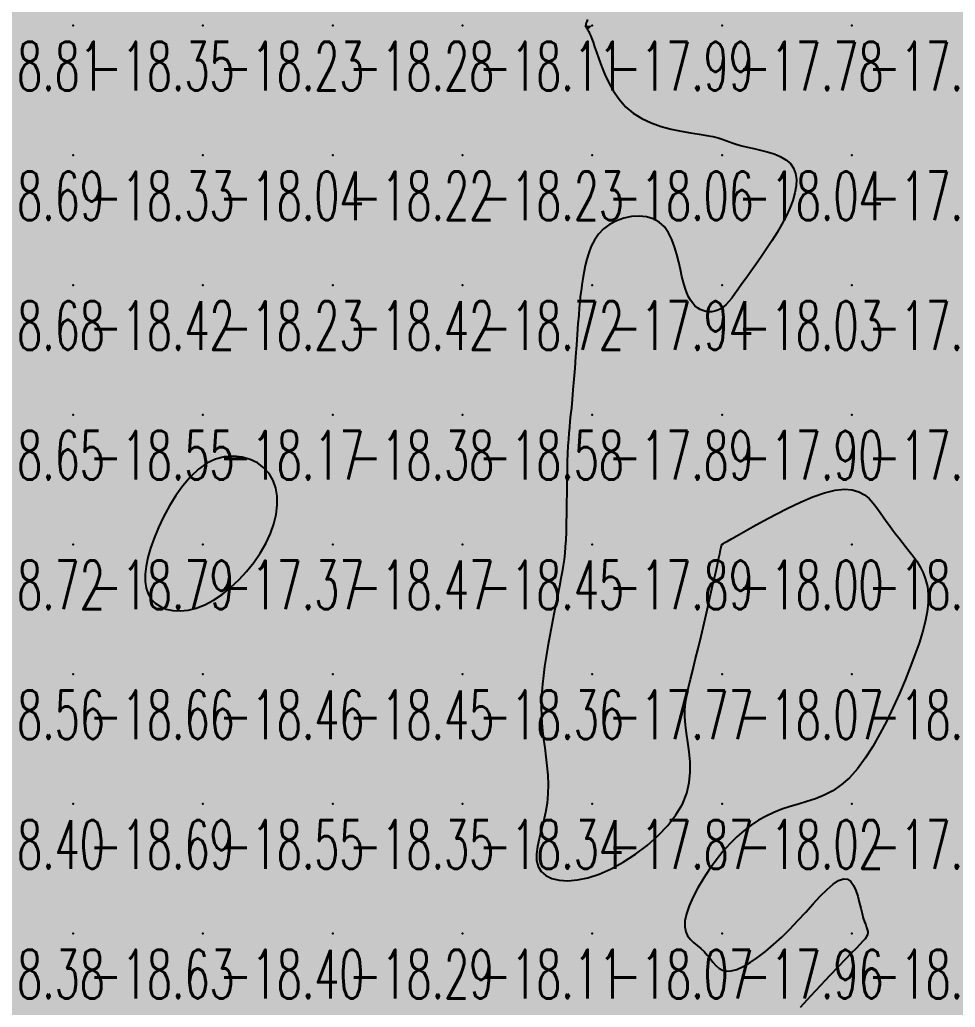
# Model space of a CAD drawing. Header units: millimetres. Extents: x 88261 to 90953, y 390274 to 392322.
# Drawn here: x 89276.1 to 89348.2, y 391561.6 to 391637.7 of the extents above; entities that cross this region are included whole.
import ezdxf
from ezdxf.enums import TextEntityAlignment as Align

# ---------------------------------------------------------------- set-up
doc = ezdxf.new("R2010")
doc.units = ezdxf.units.MM
doc.header["$LTSCALE"] = 25
for name, color, linetype in [('CN_03_00', 7, 'Continuous'), ('COTEAlt', 7, 'Continuous'), ('TN_COLORIAGE', 7, 'Continuous')]:
    doc.layers.add(name, color=color, linetype=linetype)
doc.styles.add('Simplex 1.0', font='Simplex.shx', dxfattribs={"width": 0.99, "height": 2.5})
doc.styles.get("Standard").update_dxf_attribs({"font": 'times.ttf'})

# ---------------------------------------------------------------- blocks, each defined once
blk = doc.blocks.new('COTE')
at = {"color": 0}
blk.add_point((0, 0), dxfattribs=at)
at = {"layer": 'COTEAlt'}
blk.add_attdef('ALT', text='', height=3.75, dxfattribs=at).set_placement((1.25, -1.25), align=Align.TOP_LEFT)

msp = doc.modelspace()

# ---------------------------------------------------------------- linework, layer by layer
at = {"layer": 'CN_03_00', "elevation": -18, "flags": 128}
msp.add_lwpolyline([(89319.881, 391637.702), (89319.826, 391637.55), (89319.785, 391637.438), (89319.758, 391637.35), (89319.746, 391637.274), (89319.748, 391637.207), (89319.761, 391637.146), (89319.784, 391637.089), (89319.815, 391637.033), (89319.851, 391636.978), (89319.891, 391636.919), (89319.932, 391636.856), (89319.974, 391636.785), (89320.018, 391636.696), (89320.07, 391636.579), (89320.133, 391636.422), (89320.21, 391636.216), (89320.306, 391635.948), (89320.424, 391635.609), (89320.569, 391635.188), (89320.744, 391634.679), (89320.956, 391634.1), (89321.212, 391633.475), (89321.519, 391632.828), (89321.885, 391632.181), (89322.316, 391631.558), (89322.819, 391630.983), (89323.402, 391630.479), (89324.066, 391630.063), (89324.792, 391629.73), (89325.556, 391629.467), (89326.332, 391629.262), (89327.096, 391629.103), (89327.823, 391628.976), (89328.489, 391628.871), (89329.069, 391628.774), (89329.546, 391628.676), (89329.936, 391628.576), (89330.262, 391628.473), (89330.549, 391628.369), (89330.819, 391628.265), (89331.096, 391628.162), (89331.404, 391628.06), (89331.766, 391627.96), (89332.198, 391627.862), (89332.685, 391627.759), (89333.205, 391627.644), (89333.735, 391627.508), (89334.253, 391627.343), (89334.736, 391627.142), (89335.162, 391626.897), (89335.508, 391626.599), (89335.757, 391626.244), (89335.91, 391625.834), (89335.975, 391625.376), (89335.956, 391624.875), (89335.862, 391624.336), (89335.698, 391623.766), (89335.472, 391623.169), (89335.19, 391622.553), (89334.858, 391621.922), (89334.489, 391621.284), (89334.092, 391620.648), (89333.68, 391620.022), (89333.264, 391619.414), (89332.855, 391618.831), (89332.465, 391618.283), (89332.104, 391617.777), (89331.782, 391617.32), (89331.494, 391616.912), (89331.235, 391616.551), (89330.998, 391616.236), (89330.776, 391615.965), (89330.564, 391615.736), (89330.354, 391615.548), (89330.14, 391615.4), (89329.918, 391615.289), (89329.689, 391615.216), (89329.456, 391615.178), (89329.223, 391615.174), (89328.992, 391615.205), (89328.767, 391615.268), (89328.551, 391615.362), (89328.348, 391615.488), (89328.16, 391615.643), (89327.985, 391615.832), (89327.824, 391616.059), (89327.673, 391616.328), (89327.532, 391616.642), (89327.399, 391617.006), (89327.273, 391617.424), (89327.152, 391617.9), (89327.033, 391618.434), (89326.908, 391619.007), (89326.764, 391619.6), (89326.593, 391620.19), (89326.383, 391620.755), (89326.123, 391621.274), (89325.804, 391621.726), (89325.413, 391622.088), (89324.947, 391622.345), (89324.42, 391622.496), (89323.853, 391622.55), (89323.265, 391622.511), (89322.678, 391622.386), (89322.111, 391622.181), (89321.585, 391621.903), (89321.121, 391621.558), (89320.733, 391621.153), (89320.419, 391620.703), (89320.168, 391620.222), (89319.972, 391619.726), (89319.821, 391619.231), (89319.707, 391618.753), (89319.621, 391618.305), (89319.554, 391617.905), (89319.498, 391617.561), (89319.449, 391617.255), (89319.406, 391616.965), (89319.366, 391616.667), (89319.327, 391616.337), (89319.288, 391615.952), (89319.247, 391615.488), (89319.2, 391614.922), (89319.147, 391614.239), (89319.089, 391613.46), (89319.026, 391612.614), (89318.96, 391611.731), (89318.893, 391610.84), (89318.826, 391609.971), (89318.76, 391609.153), (89318.697, 391608.416), (89318.637, 391607.78), (89318.581, 391607.229), (89318.53, 391606.737), (89318.483, 391606.278), (89318.441, 391605.827), (89318.404, 391605.358), (89318.373, 391604.846), (89318.346, 391604.264), (89318.325, 391603.595), (89318.309, 391602.855), (89318.295, 391602.065), (89318.283, 391601.25), (89318.271, 391600.432), (89318.258, 391599.635), (89318.243, 391598.88), (89318.223, 391598.192), (89318.198, 391597.586), (89318.165, 391597.048), (89318.124, 391596.555), (89318.072, 391596.087), (89318.008, 391595.622), (89317.929, 391595.138), (89317.835, 391594.613), (89317.723, 391594.027), (89317.592, 391593.363), (89317.448, 391592.632), (89317.294, 391591.853), (89317.137, 391591.043), (89316.981, 391590.22), (89316.833, 391589.4), (89316.696, 391588.601), (89316.576, 391587.842), (89316.478, 391587.134), (89316.403, 391586.472), (89316.349, 391585.845), (89316.318, 391585.242), (89316.31, 391584.653), (89316.323, 391584.067), (89316.358, 391583.474), (89316.416, 391582.862), (89316.493, 391582.223), (89316.582, 391581.559), (89316.672, 391580.875), (89316.752, 391580.175), (89316.812, 391579.463), (89316.841, 391578.744), (89316.829, 391578.022), (89316.765, 391577.301), (89316.644, 391576.586), (89316.485, 391575.886), (89316.311, 391575.206), (89316.147, 391574.557), (89316.017, 391573.944), (89315.945, 391573.377), (89315.954, 391572.863), (89316.069, 391572.41), (89316.309, 391572.025), (89316.668, 391571.716), (89317.137, 391571.49), (89317.706, 391571.353), (89318.365, 391571.311), (89319.104, 391571.373), (89319.912, 391571.544), (89320.781, 391571.831), (89321.696, 391572.238), (89322.633, 391572.752), (89323.566, 391573.359), (89324.466, 391574.041), (89325.306, 391574.785), (89326.058, 391575.574), (89326.696, 391576.392), (89327.191, 391577.225), (89327.525, 391578.058), (89327.717, 391578.883), (89327.794, 391579.695), (89327.784, 391580.486), (89327.714, 391581.251), (89327.612, 391581.984), (89327.505, 391582.679), (89327.421, 391583.328), (89327.383, 391583.931), (89327.391, 391584.502), (89327.442, 391585.06), (89327.53, 391585.626), (89327.653, 391586.217), (89327.806, 391586.855), (89327.984, 391587.557), (89328.184, 391588.343), (89328.402, 391589.224), (89328.63, 391590.176), (89328.862, 391591.166), (89329.093, 391592.163), (89329.314, 391593.134), (89329.521, 391594.046), (89329.705, 391594.867), (89329.86, 391595.564), (89329.982, 391596.114), (89330.074, 391596.528), (89330.139, 391596.826), (89330.182, 391597.025), (89330.209, 391597.148), (89330.222, 391597.211), (89330.227, 391597.237), (89330.228, 391597.242), (89330.229, 391597.245), (89330.231, 391597.248), (89330.233, 391597.251), (89330.236, 391597.254), (89330.239, 391597.257), (89330.242, 391597.26), (89330.246, 391597.263), (89330.249, 391597.265), (89330.256, 391597.268), (89330.282, 391597.282), (89330.347, 391597.318), (89330.47, 391597.387), (89330.671, 391597.5), (89330.97, 391597.669), (89331.384, 391597.904), (89331.935, 391598.216), (89332.632, 391598.611), (89333.45, 391599.066), (89334.354, 391599.552), (89335.31, 391600.04), (89336.284, 391600.501), (89337.24, 391600.906), (89338.146, 391601.226), (89338.965, 391601.432), (89339.672, 391601.505), (89340.273, 391601.454), (89340.781, 391601.301), (89341.211, 391601.066), (89341.576, 391600.769), (89341.89, 391600.429), (89342.167, 391600.068), (89342.421, 391599.705), (89342.665, 391599.356), (89342.902, 391599.022), (89343.137, 391598.697), (89343.373, 391598.378), (89343.612, 391598.06), (89343.858, 391597.739), (89344.115, 391597.411), (89344.386, 391597.072), (89344.671, 391596.717), (89344.961, 391596.342), (89345.244, 391595.941), (89345.508, 391595.51), (89345.741, 391595.044), (89345.932, 391594.539), (89346.068, 391593.989), (89346.137, 391593.391), (89346.13, 391592.739), (89346.05, 391592.034), (89345.902, 391591.279), (89345.693, 391590.473), (89345.427, 391589.62), (89345.11, 391588.719), (89344.747, 391587.772), (89344.345, 391586.781), (89343.908, 391585.751), (89343.438, 391584.7), (89342.939, 391583.652), (89342.411, 391582.63), (89341.857, 391581.657), (89341.279, 391580.754), (89340.68, 391579.946), (89340.06, 391579.255), (89339.424, 391578.696), (89338.774, 391578.255), (89338.115, 391577.909), (89337.453, 391577.636), (89336.791, 391577.413), (89336.134, 391577.218), (89335.486, 391577.03), (89334.853, 391576.824), (89334.237, 391576.584), (89333.638, 391576.301), (89333.054, 391575.973), (89332.484, 391575.598), (89331.927, 391575.173), (89331.38, 391574.694), (89330.841, 391574.159), (89330.311, 391573.564), (89329.788, 391572.911), (89329.285, 391572.216), (89328.813, 391571.497), (89328.386, 391570.774), (89328.016, 391570.066), (89327.717, 391569.392), (89327.501, 391568.773), (89327.382, 391568.227), (89327.368, 391567.767), (89327.445, 391567.385), (89327.597, 391567.065), (89327.806, 391566.791), (89328.055, 391566.548), (89328.327, 391566.322), (89328.603, 391566.095), (89328.867, 391565.855), (89329.107, 391565.589), (89329.328, 391565.311), (89329.544, 391565.038), (89329.766, 391564.787), (89330.007, 391564.577), (89330.278, 391564.423), (89330.592, 391564.345), (89330.96, 391564.36), (89331.391, 391564.48), (89331.88, 391564.7), (89332.416, 391565.011), (89332.989, 391565.403), (89333.591, 391565.867), (89334.211, 391566.392), (89334.841, 391566.97), (89335.469, 391567.589), (89336.088, 391568.239), (89336.69, 391568.896), (89337.269, 391569.531), (89337.819, 391570.12), (89338.333, 391570.635), (89338.806, 391571.05), (89339.23, 391571.337), (89339.6, 391571.471), (89339.911, 391571.435), (89340.169, 391571.25), (89340.381, 391570.948), (89340.556, 391570.56), (89340.701, 391570.118), (89340.823, 391569.653), (89340.931, 391569.197), (89341.032, 391568.782), (89341.132, 391568.432), (89341.227, 391568.143), (89341.313, 391567.906), (89341.386, 391567.711), (89341.44, 391567.548), (89341.471, 391567.406), (89341.474, 391567.275), (89341.444, 391567.146), (89341.375, 391567.008), (89341.261, 391566.847), (89341.094, 391566.652), (89340.865, 391566.408), (89340.569, 391566.102), (89340.196, 391565.721), (89339.739, 391565.253), (89339.19, 391564.683), (89338.548, 391564.005), (89337.83, 391563.238), (89337.061, 391562.407), (89336.265, 391561.537)], dxfattribs=at)
msp.add_lwpolyline([(89291.055, 391592.947), (89291.723, 391593.393), (89292.38, 391593.919), (89293.015, 391594.512), (89293.616, 391595.16), (89294.171, 391595.853), (89294.668, 391596.577), (89295.097, 391597.32), (89295.445, 391598.071), (89295.71, 391598.82), (89295.887, 391599.556), (89295.974, 391600.27), (89295.967, 391600.951), (89295.864, 391601.59), (89295.662, 391602.176), (89295.357, 391602.699), (89294.95, 391603.15), (89294.454, 391603.519), (89293.886, 391603.797), (89293.263, 391603.974), (89292.601, 391604.042), (89291.917, 391603.99), (89291.228, 391603.81), (89290.551, 391603.492), (89289.9, 391603.033), (89289.281, 391602.451), (89288.699, 391601.77), (89288.158, 391601.015), (89287.663, 391600.209), (89287.216, 391599.377), (89286.824, 391598.543), (89286.489, 391597.731), (89286.216, 391596.961), (89286.007, 391596.239), (89285.866, 391595.567), (89285.795, 391594.947), (89285.796, 391594.382), (89285.873, 391593.873), (89286.028, 391593.422), (89286.263, 391593.032), (89286.579, 391592.705), (89286.97, 391592.445), (89287.427, 391592.258), (89287.941, 391592.148), (89288.502, 391592.122), (89289.103, 391592.184), (89289.735, 391592.339), (89290.389, 391592.593), (89291.055, 391592.947)], close=True, dxfattribs=at)
at = {"layer": 'TN_COLORIAGE', "color": 203}
for points in [[(89270.249, 391647.239, -18.276), (89270.249, 391637.239, -18.276), (89280.249, 391647.239, -18.276)], [(89270.249, 391637.239, -18.276), (89280.249, 391637.239, -18.276), (89280.249, 391647.239, -18.276)], [(89280.249, 391637.239, -18.414), (89290.249, 391637.239, -18.414), (89290.249, 391647.239, -18.414)], [(89280.249, 391647.239, -18.414), (89280.249, 391637.239, -18.414), (89290.249, 391647.239, -18.414)], [(89290.249, 391647.239, -18.223), (89290.249, 391637.239, -18.223), (89300.249, 391647.239, -18.223)], [(89290.249, 391637.239, -18.223), (89300.249, 391637.239, -18.223), (89300.249, 391647.239, -18.223)], [(89300.249, 391647.239, -18.19), (89300.249, 391637.239, -18.19), (89310.249, 391647.239, -18.19)], [(89300.249, 391637.239, -18.19), (89310.249, 391637.239, -18.19), (89310.249, 391647.239, -18.19)], [(89310.249, 391647.239, -18.069), (89310.249, 391637.239, -18.069), (89320.249, 391647.239, -18.069)], [(89310.249, 391637.239, -18), (89319.59, 391637.239, -18), (89320.249, 391647.239, -18), (89320.249, 391638.213, -18)], [(89270.249, 391637.239, -18.354), (89270.249, 391627.239, -18.354), (89280.249, 391637.239, -18.354)], [(89270.249, 391627.239, -18.354), (89280.249, 391627.239, -18.354), (89280.249, 391637.239, -18.354)], [(89280.249, 391627.239, -18.233), (89290.249, 391627.239, -18.233), (89290.249, 391637.239, -18.233)], [(89280.249, 391637.239, -18.233), (89280.249, 391627.239, -18.233), (89290.249, 391637.239, -18.233)], [(89290.249, 391637.239, -18.278), (89290.249, 391627.239, -18.278), (89300.249, 391637.239, -18.278)], [(89290.249, 391627.239, -18.278), (89300.249, 391627.239, -18.278), (89300.249, 391637.239, -18.278)], [(89300.249, 391627.239, -18.106), (89310.249, 391627.239, -18.106), (89310.249, 391637.239, -18.106)], [(89300.249, 391637.239, -18.106), (89300.249, 391627.239, -18.106), (89310.249, 391637.239, -18.106)], [(89310.249, 391627.239, -18), (89319.938, 391636.929, -18), (89310.249, 391637.239, -18), (89319.59, 391637.239, -18)], [(89310.249, 391627.239, -18), (89319.938, 391636.929, -18), (89320.249, 391627.239, -18), (89320.249, 391636.182, -18)], [(89322.479, 391629.469, -18.063), (89320.249, 391636.182, -18.063), (89320.249, 391627.239, -18.063)], [(89320.249, 391627.239, -18), (89322.479, 391629.469, -18), (89330.249, 391627.239, -18), (89330.249, 391628.812, -18)], [(89330.937, 391627.928, -18.041), (89330.249, 391628.812, -18.041), (89330.249, 391627.239, -18.041)], [(89270.249, 391617.239, -18.329), (89280.249, 391617.239, -18.329), (89280.249, 391627.239, -18.329)], [(89270.249, 391627.239, -18.329), (89270.249, 391617.239, -18.329), (89280.249, 391627.239, -18.329)], [(89280.249, 391617.239, -18.037), (89290.249, 391617.239, -18.037), (89290.249, 391627.239, -18.037)], [(89280.249, 391627.239, -18.037), (89280.249, 391617.239, -18.037), (89290.249, 391627.239, -18.037)], [(89290.249, 391627.239, -18.222), (89290.249, 391617.239, -18.222), (89300.249, 391627.239, -18.222)], [(89290.249, 391617.239, -18.222), (89300.249, 391617.239, -18.222), (89300.249, 391627.239, -18.222)], [(89300.249, 391627.239, -18.233), (89300.249, 391617.239, -18.233), (89310.249, 391627.239, -18.233)], [(89300.249, 391617.239, -18.233), (89310.249, 391617.239, -18.233), (89310.249, 391627.239, -18.233)], [(89310.249, 391627.239, -18.063), (89310.249, 391617.239, -18.063), (89320.249, 391627.239, -18.063)], [(89310.249, 391617.239, -18), (89319.451, 391617.239, -18), (89320.249, 391627.239, -18), (89320.249, 391622.21, -18)], [(89320.249, 391627.239, -18), (89320.249, 391622.21, -18), (89330.249, 391627.239, -18), (89326.28, 391623.27, -18)], [(89330.249, 391627.239, -18), (89326.28, 391623.27, -18), (89330.249, 391617.239, -18), (89327.113, 391617.239, -18)], [(89330.937, 391627.928, -18.041), (89336.599, 391627.239, -18.041), (89330.249, 391627.239, -18.041)], [(89330.249, 391627.239, -18), (89336.599, 391627.239, -18), (89330.249, 391617.239, -18), (89335.719, 391622.709, -18)], [(89331.664, 391617.239, -18.029), (89335.719, 391622.709, -18.029), (89330.249, 391617.239, -18.029)], [(89270.249, 391617.239, -18.424), (89270.249, 391607.239, -18.424), (89280.249, 391617.239, -18.424)], [(89270.249, 391607.239, -18.424), (89280.249, 391607.239, -18.424), (89280.249, 391617.239, -18.424)], [(89280.249, 391617.239, -18.225), (89280.249, 391607.239, -18.225), (89290.249, 391617.239, -18.225)], [(89280.249, 391607.239, -18.225), (89290.249, 391607.239, -18.225), (89290.249, 391617.239, -18.225)], [(89290.249, 391617.239, -18.416), (89290.249, 391607.239, -18.416), (89300.249, 391617.239, -18.416)], [(89290.249, 391607.239, -18.416), (89300.249, 391607.239, -18.416), (89300.249, 391617.239, -18.416)], [(89300.249, 391617.239, -18.72), (89300.249, 391607.239, -18.72), (89310.249, 391617.239, -18.72)], [(89300.249, 391607.239, -18.72), (89310.249, 391607.239, -18.72), (89310.249, 391617.239, -18.72)], [(89310.249, 391617.239, -18), (89319.451, 391617.239, -18), (89310.249, 391607.239, -18), (89319.273, 391616.264, -18)], [(89328.182, 391615.172, -18.029), (89327.113, 391617.239, -18.029), (89330.249, 391617.239, -18.029)], [(89328.182, 391615.172, -18.029), (89330.249, 391614.997, -18.029), (89330.249, 391617.239, -18.029)], [(89331.664, 391617.239, -18.029), (89330.249, 391614.997, -18.029), (89330.249, 391617.239, -18.029)], [(89318.656, 391607.239, -18.577), (89319.273, 391616.264, -18.577), (89310.249, 391607.239, -18.577)], [(89270.249, 391607.239, -18.554), (89270.249, 391597.239, -18.554), (89280.249, 391607.239, -18.554)], [(89270.249, 391597.239, -18.554), (89280.249, 391597.239, -18.554), (89280.249, 391607.239, -18.554)], [(89280.249, 391607.239, -18.174), (89280.249, 391597.239, -18.174), (89290.249, 391607.239, -18.174)], [(89280.249, 391597.239, -18), (89285.827, 391597.239, -18), (89290.249, 391607.239, -18), (89290.249, 391605.06, -18)], [(89300.249, 391607.239, -18), (89296.483, 391603.474, -18), (89290.249, 391607.239, -18), (89290.249, 391605.06, -18)], [(89300.249, 391597.239, -18), (89295.962, 391597.239, -18), (89300.249, 391607.239, -18), (89296.483, 391603.474, -18)], [(89300.249, 391607.239, -18.577), (89300.249, 391597.239, -18.577), (89310.249, 391607.239, -18.577)], [(89300.249, 391597.239, -18.577), (89310.249, 391597.239, -18.577), (89310.249, 391607.239, -18.577)], [(89310.249, 391607.239, -18), (89318.656, 391607.239, -18), (89310.249, 391597.239, -18), (89318.286, 391605.276, -18)], [(89318.28, 391597.239, -18.448), (89318.286, 391605.276, -18.448), (89310.249, 391597.239, -18.448)], [(89340.249, 391597.239, -18), (89340.249, 391602.954, -18), (89330.249, 391597.239, -18), (89330.278, 391597.268, -18)], [(89342.519, 391599.509, -18.139), (89340.249, 391602.954, -18.139), (89340.249, 391597.239, -18.139)], [(89342.519, 391599.509, -18.139), (89344.206, 391597.239, -18.139), (89340.249, 391597.239, -18.139)], [(89270.249, 391597.239, -18.789), (89270.249, 391587.239, -18.789), (89280.249, 391597.239, -18.789)], [(89270.249, 391587.239, -18.789), (89280.249, 391587.239, -18.789), (89280.249, 391597.239, -18.789)], [(89280.249, 391597.239, -18), (89285.827, 391597.239, -18), (89280.249, 391587.239, -18), (89285.375, 391592.366, -18)], [(89300.249, 391597.239, -18), (89295.962, 391597.239, -18), (89290.249, 391587.239, -18), (89290.249, 391591.488, -18)], [(89290.249, 391587.239, -18.469), (89300.249, 391587.239, -18.469), (89300.249, 391597.239, -18.469)], [(89300.249, 391597.239, -18.448), (89300.249, 391587.239, -18.448), (89310.249, 391597.239, -18.448)], [(89300.249, 391587.239, -18.448), (89310.249, 391587.239, -18.448), (89310.249, 391597.239, -18.448)], [(89310.249, 391597.239, -18), (89318.28, 391597.239, -18), (89310.249, 391587.239, -18), (89317.93, 391594.92, -18)], [(89330.249, 391587.239, -18), (89327.997, 391587.239, -18), (89330.249, 391597.239, -18), (89330.236, 391597.226, -18)], [(89330.221, 391597.239, -18), (89330.249, 391597.27, -18), (89330.249, 391597.239, -18)], [(89330.236, 391597.226, -18), (89330.221, 391597.239, -18), (89330.249, 391597.239, -18)], [(89330.278, 391597.268, -18), (89330.249, 391597.27, -18), (89330.249, 391597.239, -18)], [(89330.249, 391597.239, -18.139), (89330.249, 391587.239, -18.139), (89340.249, 391597.239, -18.139)], [(89330.249, 391587.239, -18.139), (89340.249, 391587.239, -18.139), (89340.249, 391597.239, -18.139)], [(89340.249, 391587.239, -18), (89346.975, 391593.966, -18), (89340.249, 391597.239, -18), (89344.206, 391597.239, -18)], [(89316.336, 391587.239, -18.364), (89317.93, 391594.92, -18.364), (89310.249, 391587.239, -18.364)], [(89344.711, 391587.239, -18.438), (89346.975, 391593.966, -18.438), (89340.249, 391587.239, -18.438)], [(89280.249, 391587.239, -18), (89285.375, 391592.366, -18), (89290.249, 391587.239, -18), (89290.249, 391591.488, -18)], [(89270.249, 391587.239, -18.658), (89270.249, 391577.239, -18.658), (89280.249, 391587.239, -18.658)], [(89270.249, 391577.239, -18.658), (89280.249, 391577.239, -18.658), (89280.249, 391587.239, -18.658)], [(89280.249, 391587.239, -18.462), (89280.249, 391577.239, -18.462), (89290.249, 391587.239, -18.462)], [(89280.249, 391577.239, -18.462), (89290.249, 391577.239, -18.462), (89290.249, 391587.239, -18.462)], [(89290.249, 391587.239, -18.445), (89290.249, 391577.239, -18.445), (89300.249, 391587.239, -18.445)], [(89290.249, 391577.239, -18.445), (89300.249, 391577.239, -18.445), (89300.249, 391587.239, -18.445)], [(89300.249, 391587.239, -18.364), (89300.249, 391577.239, -18.364), (89310.249, 391587.239, -18.364)], [(89300.249, 391577.239, -18.364), (89310.249, 391577.239, -18.364), (89310.249, 391587.239, -18.364)], [(89310.249, 391587.239, -18), (89316.336, 391587.239, -18), (89310.249, 391577.239, -18), (89316.182, 391583.173, -18)], [(89327.997, 391587.239, -18.068), (89326.882, 391583.873, -18.068), (89330.249, 391587.239, -18.068)], [(89330.249, 391587.239, -18), (89326.882, 391583.873, -18), (89330.249, 391577.239, -18), (89329.004, 391577.239, -18)], [(89330.249, 391587.239, -18.438), (89330.249, 391577.239, -18.438), (89340.249, 391587.239, -18.438)], [(89340.249, 391587.239, -18), (89340.249, 391577.763, -18), (89330.249, 391577.239, -18), (89334.655, 391577.239, -18)], [(89344.711, 391587.239, -18.438), (89340.249, 391577.763, -18.438), (89340.249, 391587.239, -18.438)], [(89316.182, 391583.173, -18.341), (89317.43, 391577.239, -18.341), (89310.249, 391577.239, -18.341)], [(89270.249, 391577.239, -18.694), (89270.249, 391567.239, -18.694), (89280.249, 391577.239, -18.694)], [(89270.249, 391567.239, -18.694), (89280.249, 391567.239, -18.694), (89280.249, 391577.239, -18.694)], [(89280.249, 391577.239, -18.552), (89280.249, 391567.239, -18.552), (89290.249, 391577.239, -18.552)], [(89280.249, 391567.239, -18.552), (89290.249, 391567.239, -18.552), (89290.249, 391577.239, -18.552)], [(89290.249, 391577.239, -18.347), (89290.249, 391567.239, -18.347), (89300.249, 391577.239, -18.347)], [(89290.249, 391567.239, -18.347), (89300.249, 391567.239, -18.347), (89300.249, 391577.239, -18.347)], [(89300.249, 391577.239, -18.341), (89300.249, 391567.239, -18.341), (89310.249, 391577.239, -18.341)], [(89300.249, 391567.239, -18.341), (89310.249, 391567.239, -18.341), (89310.249, 391577.239, -18.341)], [(89310.249, 391577.239, -18), (89317.43, 391577.239, -18), (89310.249, 391567.239, -18), (89314.684, 391571.675, -18)], [(89320.249, 391567.239, -18), (89320.249, 391570.519, -18), (89330.249, 391577.239, -18), (89329.004, 391577.239, -18)], [(89320.249, 391567.239, -18), (89326.215, 391567.239, -18), (89330.249, 391577.239, -18), (89330.249, 391574.227, -18)], [(89330.249, 391574.227, -18.019), (89334.655, 391577.239, -18.019), (89330.249, 391577.239, -18.019)], [(89335.579, 391567.239, -18.039), (89340.249, 391573.394, -18.039), (89340.249, 391567.239, -18.039)], [(89341.024, 391568.015, -18.039), (89340.249, 391573.394, -18.039), (89340.249, 391567.239, -18.039)], [(89310.249, 391567.239, -18), (89314.684, 391571.675, -18), (89320.249, 391567.239, -18), (89320.249, 391570.519, -18)], [(89341.024, 391568.015, -18.039), (89341.847, 391567.239, -18.039), (89340.249, 391567.239, -18.039)], [(89270.249, 391567.239, -18.632), (89270.249, 391557.239, -18.632), (89280.249, 391567.239, -18.632)], [(89270.249, 391557.239, -18.632), (89280.249, 391557.239, -18.632), (89280.249, 391567.239, -18.632)], [(89280.249, 391567.239, -18.398), (89280.249, 391557.239, -18.398), (89290.249, 391567.239, -18.398)], [(89280.249, 391557.239, -18), (89290.111, 391557.239, -18), (89290.249, 391567.239, -18), (89290.249, 391557.498, -18)], [(89290.249, 391567.239, -18), (89290.249, 391557.498, -18), (89300.249, 391567.239, -18), (89290.6, 391557.59, -18)], [(89300.249, 391557.239, -18), (89290.524, 391557.239, -18), (89300.249, 391567.239, -18), (89290.6, 391557.59, -18)], [(89300.249, 391567.239, -18.107), (89300.249, 391557.239, -18.107), (89310.249, 391567.239, -18.107)], [(89300.249, 391557.239, -18.107), (89310.249, 391557.239, -18.107), (89310.249, 391567.239, -18.107)], [(89310.249, 391567.239, -18.065), (89310.249, 391557.239, -18.065), (89320.249, 391567.239, -18.065)], [(89310.249, 391557.239, -18.065), (89320.249, 391557.239, -18.065), (89320.249, 391567.239, -18.065)], [(89320.249, 391557.239, -18), (89329.185, 391566.176, -18), (89320.249, 391567.239, -18), (89326.215, 391567.239, -18)], [(89330.249, 391557.239, -18), (89332.299, 391557.239, -18), (89340.249, 391567.239, -18), (89340.249, 391565.905, -18)], [(89330.249, 391557.239, -18), (89330.249, 391563.186, -18), (89340.249, 391567.239, -18), (89335.579, 391567.239, -18)], [(89340.249, 391565.905, -18.039), (89341.847, 391567.239, -18.039), (89340.249, 391567.239, -18.039)], [(89320.249, 391557.239, -18), (89329.185, 391566.176, -18), (89330.249, 391557.239, -18), (89330.249, 391563.186, -18)]]:
    msp.add_solid(points, dxfattribs=at)
at = {"layer": 'TN_COLORIAGE', "color": 193}
for points in [[(89320.249, 391637.239, -17.34), (89330.249, 391637.239, -17.34), (89330.249, 391647.239, -17.34)], [(89320.249, 391638.213, -17.34), (89321.198, 391647.239, -17.34), (89320.249, 391637.239, -17.34), (89330.249, 391647.239, -17.34)], [(89335.35, 391642.341, -17.34), (89337.824, 391647.239, -17.34), (89330.249, 391637.239, -17.34), (89330.249, 391647.239, -17.34)], [(89345.436, 391647.239, -17.444), (89340.249, 391644.484, -17.444), (89350.249, 391647.239, -17.444), (89340.249, 391637.239, -17.444)], [(89340.249, 391637.239, -17.804), (89350.249, 391637.239, -17.804), (89350.249, 391647.239, -17.804)], [(89335.35, 391642.341, -17.444), (89340.249, 391644.484, -17.444), (89330.249, 391637.239, -17.444), (89340.249, 391637.239, -17.444)], [(89320.249, 391638.213, -17.993), (89319.59, 391637.239, -17.993), (89320.249, 391637.239, -17.993)], [(89319.59, 391637.239, -17.993), (89319.938, 391636.929, -17.993), (89320.249, 391637.239, -17.993)], [(89320.249, 391636.182, -17.993), (89319.938, 391636.929, -17.993), (89320.249, 391637.239, -17.993)], [(89320.249, 391636.182, -17.78), (89322.479, 391629.469, -17.78), (89320.249, 391637.239, -17.78), (89330.249, 391637.239, -17.78)], [(89330.249, 391628.812, -17.78), (89322.479, 391629.469, -17.78), (89330.249, 391637.239, -17.78)], [(89330.249, 391628.812, -17.444), (89330.937, 391627.928, -17.444), (89330.249, 391637.239, -17.444), (89340.249, 391637.239, -17.444)], [(89336.599, 391627.239, -17.444), (89330.937, 391627.928, -17.444), (89340.249, 391627.239, -17.444), (89340.249, 391637.239, -17.444)], [(89340.249, 391637.239, -17.475), (89340.249, 391627.239, -17.475), (89350.249, 391637.239, -17.475)], [(89340.249, 391627.239, -17.475), (89350.249, 391627.239, -17.475), (89350.249, 391637.239, -17.475)], [(89335.719, 391622.709, -17.827), (89331.664, 391617.239, -17.827), (89340.249, 391627.239, -17.827), (89340.249, 391617.239, -17.827)], [(89335.719, 391622.709, -17.976), (89336.599, 391627.239, -17.976), (89340.249, 391627.239, -17.976)], [(89340.249, 391627.239, -17.604), (89340.249, 391617.239, -17.604), (89350.249, 391627.239, -17.604)], [(89340.249, 391617.239, -17.604), (89350.249, 391617.239, -17.604), (89350.249, 391627.239, -17.604)], [(89326.28, 391623.27, -17.938), (89320.249, 391622.21, -17.938), (89320.249, 391617.239, -17.938)], [(89327.113, 391617.239, -17.938), (89326.28, 391623.27, -17.938), (89320.249, 391617.239, -17.938)], [(89320.249, 391622.21, -17.938), (89319.451, 391617.239, -17.938), (89320.249, 391617.239, -17.938)], [(89319.273, 391616.264, -17.891), (89318.656, 391607.239, -17.891), (89320.249, 391617.239, -17.891), (89320.249, 391607.239, -17.891)], [(89319.273, 391616.264, -17.938), (89319.451, 391617.239, -17.938), (89320.249, 391617.239, -17.938)], [(89327.113, 391617.239, -17.891), (89328.182, 391615.172, -17.891), (89320.249, 391617.239, -17.891), (89320.249, 391607.239, -17.891)], [(89330.249, 391614.997, -17.827), (89331.664, 391617.239, -17.827), (89330.249, 391607.239, -17.827), (89340.249, 391617.239, -17.827)], [(89330.249, 391607.239, -17.827), (89340.249, 391607.239, -17.827), (89340.249, 391617.239, -17.827)], [(89340.249, 391617.239, -17.693), (89340.249, 391607.239, -17.693), (89350.249, 391617.239, -17.693)], [(89340.249, 391607.239, -17.693), (89350.249, 391607.239, -17.693), (89350.249, 391617.239, -17.693)], [(89330.249, 391614.997, -17.891), (89328.182, 391615.172, -17.891), (89330.249, 391607.239, -17.891), (89320.249, 391607.239, -17.891)], [(89318.286, 391605.276, -17.89), (89318.28, 391597.239, -17.89), (89320.249, 391607.239, -17.89), (89320.249, 391597.239, -17.89)], [(89318.286, 391605.276, -17.891), (89318.656, 391607.239, -17.891), (89320.249, 391607.239, -17.891)], [(89320.249, 391607.239, -17.901), (89320.249, 391597.239, -17.901), (89330.249, 391607.239, -17.901)], [(89330.249, 391597.27, -17.89), (89330.221, 391597.239, -17.89), (89330.249, 391607.239, -17.89), (89320.249, 391597.239, -17.89)], [(89330.249, 391597.27, -17.895), (89330.278, 391597.268, -17.895), (89330.249, 391607.239, -17.895), (89340.249, 391607.239, -17.895)], [(89330.278, 391597.268, -17.895), (89340.249, 391602.954, -17.895), (89340.249, 391607.239, -17.895)], [(89340.249, 391602.954, -17.525), (89342.519, 391599.509, -17.525), (89340.249, 391607.239, -17.525), (89350.249, 391607.239, -17.525)], [(89344.206, 391597.239, -17.525), (89342.519, 391599.509, -17.525), (89350.249, 391597.239, -17.525), (89350.249, 391607.239, -17.525)], [(89290.249, 391605.06, -17.375), (89285.827, 391597.239, -17.375), (89290.249, 391597.239, -17.375)], [(89290.249, 391605.06, -17.375), (89296.483, 391603.474, -17.375), (89290.249, 391597.239, -17.375)], [(89296.483, 391603.474, -17.375), (89295.962, 391597.239, -17.375), (89290.249, 391597.239, -17.375)], [(89285.375, 391592.366, -17.375), (89285.827, 391597.239, -17.375), (89290.249, 391597.239, -17.375)], [(89290.249, 391591.488, -17.375), (89285.375, 391592.366, -17.375), (89290.249, 391597.239, -17.375)], [(89290.249, 391591.488, -17.375), (89295.962, 391597.239, -17.375), (89290.249, 391597.239, -17.375)], [(89317.93, 391594.92, -17.766), (89316.336, 391587.239, -17.766), (89320.249, 391597.239, -17.766), (89320.249, 391587.239, -17.766)], [(89317.93, 391594.92, -17.89), (89318.28, 391597.239, -17.89), (89320.249, 391597.239, -17.89)], [(89330.221, 391597.239, -17.766), (89330.236, 391597.226, -17.766), (89320.249, 391597.239, -17.766), (89320.249, 391587.239, -17.766)], [(89330.236, 391597.226, -17.766), (89327.997, 391587.239, -17.766), (89320.249, 391587.239, -17.766)], [(89344.206, 391597.239, -17.787), (89346.975, 391593.966, -17.787), (89350.249, 391597.239, -17.787)], [(89346.975, 391593.966, -17.457), (89344.711, 391587.239, -17.457), (89350.249, 391597.239, -17.457), (89350.249, 391587.239, -17.457)], [(89316.182, 391583.173, -17.766), (89316.336, 391587.239, -17.766), (89320.249, 391587.239, -17.766)], [(89317.43, 391577.239, -17.766), (89316.182, 391583.173, -17.766), (89320.249, 391577.239, -17.766), (89320.249, 391587.239, -17.766)], [(89326.882, 391583.873, -17.766), (89327.997, 391587.239, -17.766), (89320.249, 391577.239, -17.766), (89320.249, 391587.239, -17.766)], [(89340.249, 391577.763, -17.457), (89344.711, 391587.239, -17.457), (89340.249, 391577.239, -17.457), (89350.249, 391587.239, -17.457)], [(89340.249, 391577.239, -17.457), (89350.249, 391577.239, -17.457), (89350.249, 391587.239, -17.457)], [(89329.004, 391577.239, -17.866), (89326.882, 391583.873, -17.866), (89320.249, 391577.239, -17.866)], [(89334.655, 391577.239, -17.976), (89340.249, 391577.763, -17.976), (89340.249, 391577.239, -17.976)], [(89314.684, 391571.675, -17.866), (89317.43, 391577.239, -17.866), (89320.249, 391577.239, -17.866)], [(89320.249, 391570.519, -17.866), (89314.684, 391571.675, -17.866), (89320.249, 391577.239, -17.866)], [(89329.004, 391577.239, -17.866), (89320.249, 391570.519, -17.866), (89320.249, 391577.239, -17.866)], [(89334.655, 391577.239, -17.956), (89330.249, 391574.227, -17.956), (89340.249, 391577.239, -17.956), (89330.249, 391567.239, -17.956)], [(89340.249, 391573.394, -17.956), (89335.579, 391567.239, -17.956), (89340.249, 391577.239, -17.956), (89330.249, 391567.239, -17.956)], [(89340.249, 391573.394, -17.54), (89341.024, 391568.015, -17.54), (89340.249, 391577.239, -17.54), (89350.249, 391577.239, -17.54)], [(89341.847, 391567.239, -17.54), (89341.024, 391568.015, -17.54), (89350.249, 391567.239, -17.54), (89350.249, 391577.239, -17.54)], [(89330.249, 391574.227, -17.956), (89326.215, 391567.239, -17.956), (89330.249, 391567.239, -17.956)], [(89326.215, 391567.239, -17.956), (89329.185, 391566.176, -17.956), (89330.249, 391567.239, -17.956)], [(89330.249, 391563.186, -17.956), (89329.185, 391566.176, -17.956), (89330.249, 391567.239, -17.956)], [(89335.579, 391567.239, -17.956), (89330.249, 391563.186, -17.956), (89330.249, 391567.239, -17.956)], [(89341.847, 391567.239, -17.749), (89340.249, 391565.905, -17.749), (89350.249, 391567.239, -17.749), (89340.249, 391557.239, -17.749)], [(89350.249, 391560.883, -17.749), (89347.079, 391557.239, -17.749), (89350.249, 391567.239, -17.749), (89340.249, 391557.239, -17.749)], [(89340.249, 391565.905, -17.749), (89332.299, 391557.239, -17.749), (89340.249, 391557.239, -17.749)]]:
    msp.add_solid(points, dxfattribs=at)

# ---------------------------------------------------------------- block references
at = {"layer": 'COTEAlt'}
ref = msp.add_blockref('COTE', (89270.249, 391637.239), dxfattribs=at)
ref.add_attrib('ALT', '-18.81', dxfattribs={"height": 3.75, "style": 'Simplex 1.0', "width": 0.6}).set_placement((89271.499, 391635.989), align=Align.TOP_LEFT)
ref = msp.add_blockref('COTE', (89280.249, 391637.239), dxfattribs=at)
ref.add_attrib('ALT', '-18.35', dxfattribs={"height": 3.75, "style": 'Simplex 1.0', "width": 0.6}).set_placement((89281.499, 391635.989), align=Align.TOP_LEFT)
ref = msp.add_blockref('COTE', (89290.249, 391637.239), dxfattribs=at)
ref.add_attrib('ALT', '-18.23', dxfattribs={"height": 3.75, "style": 'Simplex 1.0', "width": 0.6}).set_placement((89291.499, 391635.989), align=Align.TOP_LEFT)
ref = msp.add_blockref('COTE', (89300.249, 391637.239), dxfattribs=at)
ref.add_attrib('ALT', '-18.28', dxfattribs={"height": 3.75, "style": 'Simplex 1.0', "width": 0.6}).set_placement((89301.499, 391635.989), align=Align.TOP_LEFT)
ref = msp.add_blockref('COTE', (89310.249, 391637.239), dxfattribs=at)
ref.add_attrib('ALT', '-18.11', dxfattribs={"height": 3.75, "style": 'Simplex 1.0', "width": 0.6}).set_placement((89311.499, 391635.989), align=Align.TOP_LEFT)
ref = msp.add_blockref('COTE', (89320.249, 391637.239), dxfattribs=at)
ref.add_attrib('ALT', '-17.99', dxfattribs={"height": 3.75, "style": 'Simplex 1.0', "width": 0.6}).set_placement((89321.499, 391635.989), align=Align.TOP_LEFT)
ref = msp.add_blockref('COTE', (89330.249, 391637.239), dxfattribs=at)
ref.add_attrib('ALT', '-17.78', dxfattribs={"height": 3.75, "style": 'Simplex 1.0', "width": 0.6}).set_placement((89331.499, 391635.989), align=Align.TOP_LEFT)
ref = msp.add_blockref('COTE', (89340.249, 391637.239), dxfattribs=at)
ref.add_attrib('ALT', '-17.44', dxfattribs={"height": 3.75, "style": 'Simplex 1.0', "width": 0.6}).set_placement((89341.499, 391635.989), align=Align.TOP_LEFT)
ref = msp.add_blockref('COTE', (89270.249, 391627.239), dxfattribs=at)
ref.add_attrib('ALT', '-18.69', dxfattribs={"height": 3.75, "style": 'Simplex 1.0', "width": 0.6}).set_placement((89271.499, 391625.989), align=Align.TOP_LEFT)
ref = msp.add_blockref('COTE', (89280.249, 391627.239), dxfattribs=at)
ref.add_attrib('ALT', '-18.33', dxfattribs={"height": 3.75, "style": 'Simplex 1.0', "width": 0.6}).set_placement((89281.499, 391625.989), align=Align.TOP_LEFT)
ref = msp.add_blockref('COTE', (89290.249, 391627.239), dxfattribs=at)
ref.add_attrib('ALT', '-18.04', dxfattribs={"height": 3.75, "style": 'Simplex 1.0', "width": 0.6}).set_placement((89291.499, 391625.989), align=Align.TOP_LEFT)
ref = msp.add_blockref('COTE', (89300.249, 391627.239), dxfattribs=at)
ref.add_attrib('ALT', '-18.22', dxfattribs={"height": 3.75, "style": 'Simplex 1.0', "width": 0.6}).set_placement((89301.499, 391625.989), align=Align.TOP_LEFT)
ref = msp.add_blockref('COTE', (89310.249, 391627.239), dxfattribs=at)
ref.add_attrib('ALT', '-18.23', dxfattribs={"height": 3.75, "style": 'Simplex 1.0', "width": 0.6}).set_placement((89311.499, 391625.989), align=Align.TOP_LEFT)
ref = msp.add_blockref('COTE', (89320.249, 391627.239), dxfattribs=at)
ref.add_attrib('ALT', '-18.06', dxfattribs={"height": 3.75, "style": 'Simplex 1.0', "width": 0.6}).set_placement((89321.499, 391625.989), align=Align.TOP_LEFT)
ref = msp.add_blockref('COTE', (89330.249, 391627.239), dxfattribs=at)
ref.add_attrib('ALT', '-18.04', dxfattribs={"height": 3.75, "style": 'Simplex 1.0', "width": 0.6}).set_placement((89331.499, 391625.989), align=Align.TOP_LEFT)
ref = msp.add_blockref('COTE', (89340.249, 391627.239), dxfattribs=at)
ref.add_attrib('ALT', '-17.98', dxfattribs={"height": 3.75, "style": 'Simplex 1.0', "width": 0.6}).set_placement((89341.499, 391625.989), align=Align.TOP_LEFT)
ref = msp.add_blockref('COTE', (89270.249, 391617.239), dxfattribs=at)
ref.add_attrib('ALT', '-18.68', dxfattribs={"height": 3.75, "style": 'Simplex 1.0', "width": 0.6}).set_placement((89271.499, 391615.989), align=Align.TOP_LEFT)
ref = msp.add_blockref('COTE', (89280.249, 391617.239), dxfattribs=at)
ref.add_attrib('ALT', '-18.42', dxfattribs={"height": 3.75, "style": 'Simplex 1.0', "width": 0.6}).set_placement((89281.499, 391615.989), align=Align.TOP_LEFT)
ref = msp.add_blockref('COTE', (89290.249, 391617.239), dxfattribs=at)
ref.add_attrib('ALT', '-18.23', dxfattribs={"height": 3.75, "style": 'Simplex 1.0', "width": 0.6}).set_placement((89291.499, 391615.989), align=Align.TOP_LEFT)
ref = msp.add_blockref('COTE', (89300.249, 391617.239), dxfattribs=at)
ref.add_attrib('ALT', '-18.42', dxfattribs={"height": 3.75, "style": 'Simplex 1.0', "width": 0.6}).set_placement((89301.499, 391615.989), align=Align.TOP_LEFT)
ref = msp.add_blockref('COTE', (89310.249, 391617.239), dxfattribs=at)
ref.add_attrib('ALT', '-18.72', dxfattribs={"height": 3.75, "style": 'Simplex 1.0', "width": 0.6}).set_placement((89311.499, 391615.989), align=Align.TOP_LEFT)
ref = msp.add_blockref('COTE', (89320.249, 391617.239), dxfattribs=at)
ref.add_attrib('ALT', '-17.94', dxfattribs={"height": 3.75, "style": 'Simplex 1.0', "width": 0.6}).set_placement((89321.499, 391615.989), align=Align.TOP_LEFT)
ref = msp.add_blockref('COTE', (89330.249, 391617.239), dxfattribs=at)
ref.add_attrib('ALT', '-18.03', dxfattribs={"height": 3.75, "style": 'Simplex 1.0', "width": 0.6}).set_placement((89331.499, 391615.989), align=Align.TOP_LEFT)
ref = msp.add_blockref('COTE', (89340.249, 391617.239), dxfattribs=at)
ref.add_attrib('ALT', '-17.83', dxfattribs={"height": 3.75, "style": 'Simplex 1.0', "width": 0.6}).set_placement((89341.499, 391615.989), align=Align.TOP_LEFT)
ref = msp.add_blockref('COTE', (89270.249, 391607.239), dxfattribs=at)
ref.add_attrib('ALT', '-18.65', dxfattribs={"height": 3.75, "style": 'Simplex 1.0', "width": 0.6}).set_placement((89271.499, 391605.989), align=Align.TOP_LEFT)
ref = msp.add_blockref('COTE', (89280.249, 391607.239), dxfattribs=at)
ref.add_attrib('ALT', '-18.55', dxfattribs={"height": 3.75, "style": 'Simplex 1.0', "width": 0.6}).set_placement((89281.499, 391605.989), align=Align.TOP_LEFT)
ref = msp.add_blockref('COTE', (89290.249, 391607.239), dxfattribs=at)
ref.add_attrib('ALT', '-18.17', dxfattribs={"height": 3.75, "style": 'Simplex 1.0', "width": 0.6}).set_placement((89291.499, 391605.989), align=Align.TOP_LEFT)
ref = msp.add_blockref('COTE', (89300.249, 391607.239), dxfattribs=at)
ref.add_attrib('ALT', '-18.38', dxfattribs={"height": 3.75, "style": 'Simplex 1.0', "width": 0.6}).set_placement((89301.499, 391605.989), align=Align.TOP_LEFT)
ref = msp.add_blockref('COTE', (89310.249, 391607.239), dxfattribs=at)
ref.add_attrib('ALT', '-18.58', dxfattribs={"height": 3.75, "style": 'Simplex 1.0', "width": 0.6}).set_placement((89311.499, 391605.989), align=Align.TOP_LEFT)
ref = msp.add_blockref('COTE', (89320.249, 391607.239), dxfattribs=at)
ref.add_attrib('ALT', '-17.89', dxfattribs={"height": 3.75, "style": 'Simplex 1.0', "width": 0.6}).set_placement((89321.499, 391605.989), align=Align.TOP_LEFT)
ref = msp.add_blockref('COTE', (89330.249, 391607.239), dxfattribs=at)
ref.add_attrib('ALT', '-17.90', dxfattribs={"height": 3.75, "style": 'Simplex 1.0', "width": 0.6}).set_placement((89331.499, 391605.989), align=Align.TOP_LEFT)
ref = msp.add_blockref('COTE', (89340.249, 391607.239), dxfattribs=at)
ref.add_attrib('ALT', '-17.90', dxfattribs={"height": 3.75, "style": 'Simplex 1.0', "width": 0.6}).set_placement((89341.499, 391605.989), align=Align.TOP_LEFT)
ref = msp.add_blockref('COTE', (89270.249, 391597.239), dxfattribs=at)
ref.add_attrib('ALT', '-18.72', dxfattribs={"height": 3.75, "style": 'Simplex 1.0', "width": 0.6}).set_placement((89271.499, 391595.989), align=Align.TOP_LEFT)
ref = msp.add_blockref('COTE', (89280.249, 391597.239), dxfattribs=at)
ref.add_attrib('ALT', '-18.79', dxfattribs={"height": 3.75, "style": 'Simplex 1.0', "width": 0.6}).set_placement((89281.499, 391595.989), align=Align.TOP_LEFT)
ref = msp.add_blockref('COTE', (89290.249, 391597.239), dxfattribs=at)
ref.add_attrib('ALT', '-17.37', dxfattribs={"height": 3.75, "style": 'Simplex 1.0', "width": 0.6}).set_placement((89291.499, 391595.989), align=Align.TOP_LEFT)
ref = msp.add_blockref('COTE', (89300.249, 391597.239), dxfattribs=at)
ref.add_attrib('ALT', '-18.47', dxfattribs={"height": 3.75, "style": 'Simplex 1.0', "width": 0.6}).set_placement((89301.499, 391595.989), align=Align.TOP_LEFT)
ref = msp.add_blockref('COTE', (89310.249, 391597.239), dxfattribs=at)
ref.add_attrib('ALT', '-18.45', dxfattribs={"height": 3.75, "style": 'Simplex 1.0', "width": 0.6}).set_placement((89311.499, 391595.989), align=Align.TOP_LEFT)
ref = msp.add_blockref('COTE', (89320.249, 391597.239), dxfattribs=at)
ref.add_attrib('ALT', '-17.89', dxfattribs={"height": 3.75, "style": 'Simplex 1.0', "width": 0.6}).set_placement((89321.499, 391595.989), align=Align.TOP_LEFT)
ref = msp.add_blockref('COTE', (89330.249, 391597.239), dxfattribs=at)
ref.add_attrib('ALT', '-18.00', dxfattribs={"height": 3.75, "style": 'Simplex 1.0', "width": 0.6}).set_placement((89331.499, 391595.989), align=Align.TOP_LEFT)
ref = msp.add_blockref('COTE', (89340.249, 391597.239), dxfattribs=at)
ref.add_attrib('ALT', '-18.14', dxfattribs={"height": 3.75, "style": 'Simplex 1.0', "width": 0.6}).set_placement((89341.499, 391595.989), align=Align.TOP_LEFT)
ref = msp.add_blockref('COTE', (89270.249, 391587.239), dxfattribs=at)
ref.add_attrib('ALT', '-18.56', dxfattribs={"height": 3.75, "style": 'Simplex 1.0', "width": 0.6}).set_placement((89271.499, 391585.989), align=Align.TOP_LEFT)
ref = msp.add_blockref('COTE', (89280.249, 391587.239), dxfattribs=at)
ref.add_attrib('ALT', '-18.66', dxfattribs={"height": 3.75, "style": 'Simplex 1.0', "width": 0.6}).set_placement((89281.499, 391585.989), align=Align.TOP_LEFT)
ref = msp.add_blockref('COTE', (89290.249, 391587.239), dxfattribs=at)
ref.add_attrib('ALT', '-18.46', dxfattribs={"height": 3.75, "style": 'Simplex 1.0', "width": 0.6}).set_placement((89291.499, 391585.989), align=Align.TOP_LEFT)
ref = msp.add_blockref('COTE', (89300.249, 391587.239), dxfattribs=at)
ref.add_attrib('ALT', '-18.45', dxfattribs={"height": 3.75, "style": 'Simplex 1.0', "width": 0.6}).set_placement((89301.499, 391585.989), align=Align.TOP_LEFT)
ref = msp.add_blockref('COTE', (89310.249, 391587.239), dxfattribs=at)
ref.add_attrib('ALT', '-18.36', dxfattribs={"height": 3.75, "style": 'Simplex 1.0', "width": 0.6}).set_placement((89311.499, 391585.989), align=Align.TOP_LEFT)
ref = msp.add_blockref('COTE', (89320.249, 391587.239), dxfattribs=at)
ref.add_attrib('ALT', '-17.77', dxfattribs={"height": 3.75, "style": 'Simplex 1.0', "width": 0.6}).set_placement((89321.499, 391585.989), align=Align.TOP_LEFT)
ref = msp.add_blockref('COTE', (89330.249, 391587.239), dxfattribs=at)
ref.add_attrib('ALT', '-18.07', dxfattribs={"height": 3.75, "style": 'Simplex 1.0', "width": 0.6}).set_placement((89331.499, 391585.989), align=Align.TOP_LEFT)
ref = msp.add_blockref('COTE', (89340.249, 391587.239), dxfattribs=at)
ref.add_attrib('ALT', '-18.44', dxfattribs={"height": 3.75, "style": 'Simplex 1.0', "width": 0.6}).set_placement((89341.499, 391585.989), align=Align.TOP_LEFT)
ref = msp.add_blockref('COTE', (89270.249, 391577.239), dxfattribs=at)
ref.add_attrib('ALT', '-18.40', dxfattribs={"height": 3.75, "style": 'Simplex 1.0', "width": 0.6}).set_placement((89271.499, 391575.989), align=Align.TOP_LEFT)
ref = msp.add_blockref('COTE', (89280.249, 391577.239), dxfattribs=at)
ref.add_attrib('ALT', '-18.69', dxfattribs={"height": 3.75, "style": 'Simplex 1.0', "width": 0.6}).set_placement((89281.499, 391575.989), align=Align.TOP_LEFT)
ref = msp.add_blockref('COTE', (89290.249, 391577.239), dxfattribs=at)
ref.add_attrib('ALT', '-18.55', dxfattribs={"height": 3.75, "style": 'Simplex 1.0', "width": 0.6}).set_placement((89291.499, 391575.989), align=Align.TOP_LEFT)
ref = msp.add_blockref('COTE', (89300.249, 391577.239), dxfattribs=at)
ref.add_attrib('ALT', '-18.35', dxfattribs={"height": 3.75, "style": 'Simplex 1.0', "width": 0.6}).set_placement((89301.499, 391575.989), align=Align.TOP_LEFT)
ref = msp.add_blockref('COTE', (89310.249, 391577.239), dxfattribs=at)
ref.add_attrib('ALT', '-18.34', dxfattribs={"height": 3.75, "style": 'Simplex 1.0', "width": 0.6}).set_placement((89311.499, 391575.989), align=Align.TOP_LEFT)
ref = msp.add_blockref('COTE', (89320.249, 391577.239), dxfattribs=at)
ref.add_attrib('ALT', '-17.87', dxfattribs={"height": 3.75, "style": 'Simplex 1.0', "width": 0.6}).set_placement((89321.499, 391575.989), align=Align.TOP_LEFT)
ref = msp.add_blockref('COTE', (89330.249, 391577.239), dxfattribs=at)
ref.add_attrib('ALT', '-18.02', dxfattribs={"height": 3.75, "style": 'Simplex 1.0', "width": 0.6}).set_placement((89331.499, 391575.989), align=Align.TOP_LEFT)
ref = msp.add_blockref('COTE', (89340.249, 391577.239), dxfattribs=at)
ref.add_attrib('ALT', '-17.98', dxfattribs={"height": 3.75, "style": 'Simplex 1.0', "width": 0.6}).set_placement((89341.499, 391575.989), align=Align.TOP_LEFT)
ref = msp.add_blockref('COTE', (89270.249, 391567.239), dxfattribs=at)
ref.add_attrib('ALT', '-18.38', dxfattribs={"height": 3.75, "style": 'Simplex 1.0', "width": 0.6}).set_placement((89271.499, 391565.989), align=Align.TOP_LEFT)
ref = msp.add_blockref('COTE', (89280.249, 391567.239), dxfattribs=at)
ref.add_attrib('ALT', '-18.63', dxfattribs={"height": 3.75, "style": 'Simplex 1.0', "width": 0.6}).set_placement((89281.499, 391565.989), align=Align.TOP_LEFT)
ref = msp.add_blockref('COTE', (89290.249, 391567.239), dxfattribs=at)
ref.add_attrib('ALT', '-18.40', dxfattribs={"height": 3.75, "style": 'Simplex 1.0', "width": 0.6}).set_placement((89291.499, 391565.989), align=Align.TOP_LEFT)
ref = msp.add_blockref('COTE', (89300.249, 391567.239), dxfattribs=at)
ref.add_attrib('ALT', '-18.29', dxfattribs={"height": 3.75, "style": 'Simplex 1.0', "width": 0.6}).set_placement((89301.499, 391565.989), align=Align.TOP_LEFT)
ref = msp.add_blockref('COTE', (89310.249, 391567.239), dxfattribs=at)
ref.add_attrib('ALT', '-18.11', dxfattribs={"height": 3.75, "style": 'Simplex 1.0', "width": 0.6}).set_placement((89311.499, 391565.989), align=Align.TOP_LEFT)
ref = msp.add_blockref('COTE', (89320.249, 391567.239), dxfattribs=at)
ref.add_attrib('ALT', '-18.07', dxfattribs={"height": 3.75, "style": 'Simplex 1.0', "width": 0.6}).set_placement((89321.499, 391565.989), align=Align.TOP_LEFT)
ref = msp.add_blockref('COTE', (89330.249, 391567.239), dxfattribs=at)
ref.add_attrib('ALT', '-17.96', dxfattribs={"height": 3.75, "style": 'Simplex 1.0', "width": 0.6}).set_placement((89331.499, 391565.989), align=Align.TOP_LEFT)
ref = msp.add_blockref('COTE', (89340.249, 391567.239), dxfattribs=at)
ref.add_attrib('ALT', '-18.04', dxfattribs={"height": 3.75, "style": 'Simplex 1.0', "width": 0.6}).set_placement((89341.499, 391565.989), align=Align.TOP_LEFT)

doc.saveas('drawing.dxf')
